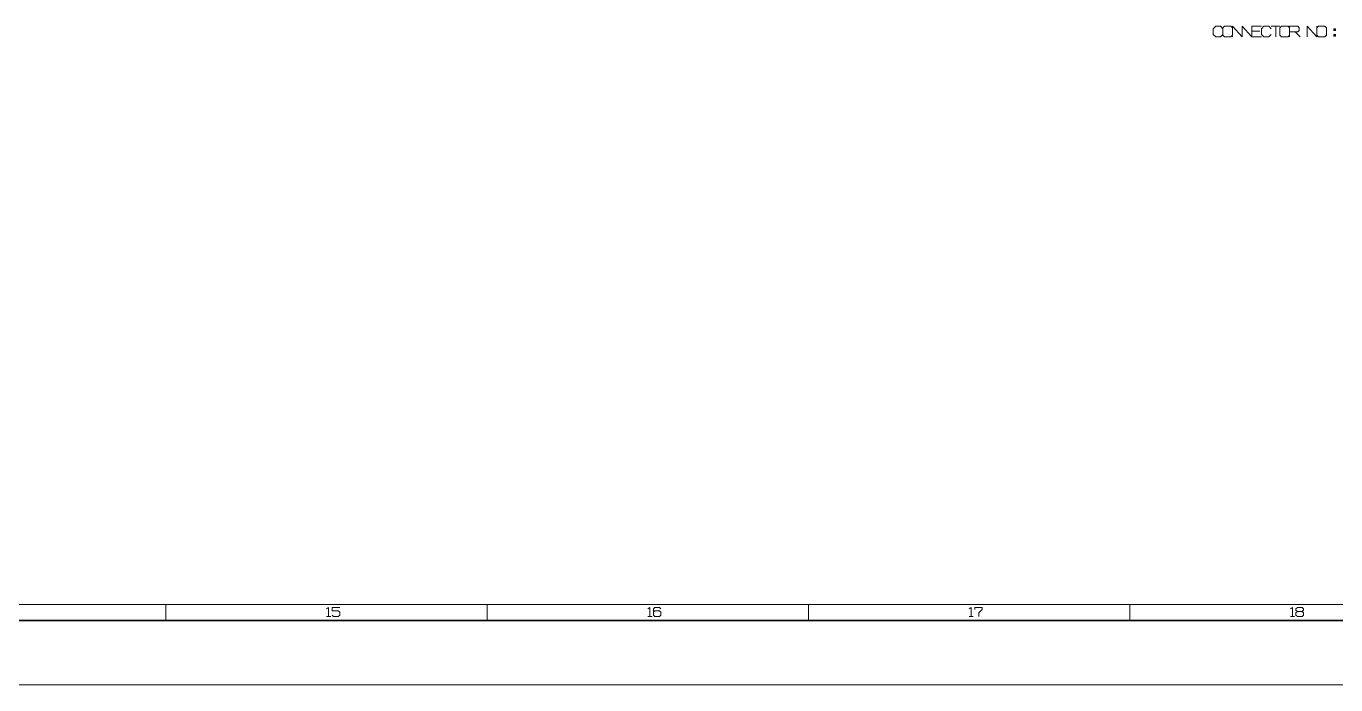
# Model space of a CAD drawing. Header units: millimetres. Extents: x 0 to 174, y 0 to 33.
# Drawn here: x 54.19 to 70.24, y 0 to 8.08 of the extents above; entities that cross this region are included whole.
import ezdxf

# ---------------------------------------------------------------- set-up
doc = ezdxf.new("R2010")
doc.units = ezdxf.units.MM
doc.layers.add('PDF_Geomertry', color=7, linetype='Continuous', true_color=0x405f80)

msp = doc.modelspace()

# ---------------------------------------------------------------- linework, layer by layer
at = {"layer": 'PDF_Geomertry', "color": 7, "lineweight": 13}
for points in [[(173.622, 33.111), (173.622, 0.001), (0, 0.001), (0, 33.111)], [(68.858, 8.048), (68.829, 8.078), (68.77, 8.078), (68.74, 8.048), (68.74, 7.979), (68.77, 7.95), (68.829, 7.95), (68.858, 7.979)], [(68.977, 7.95), (68.977, 8.078), (69.095, 7.95), (69.095, 8.078)], [(69.095, 7.95), (69.095, 8.078), (69.213, 7.95), (69.213, 8.078)], [(69.331, 8.078), (69.213, 8.078), (69.213, 7.95), (69.331, 7.95)], [(69.449, 8.048), (69.42, 8.078), (69.361, 8.078), (69.331, 8.048), (69.331, 7.979), (69.361, 7.95), (69.42, 7.95), (69.449, 7.979)], [(69.449, 8.078), (69.557, 8.078)], [(69.508, 8.078), (69.508, 7.95)], [(69.675, 7.95), (69.675, 8.078), (69.774, 8.078), (69.794, 8.058), (69.794, 8.028), (69.774, 8.009), (69.675, 8.009)], [(69.892, 7.95), (69.892, 8.078), (70.01, 7.95), (70.01, 8.078)], [(70.227, 8.048), (70.227, 8.028)], [(69.311, 8.018), (69.213, 8.018)], [(69.744, 8.009), (69.803, 7.95)], [(70.227, 7.979), (70.227, 7.959)], [(55.906, 0.985), (55.906, 0.788)], [(59.843, 0.985), (59.843, 0.788)], [(63.78, 0.985), (63.78, 0.788)], [(67.717, 0.985), (67.717, 0.788)], [(57.874, 0.933), (57.899, 0.95), (57.899, 0.84)], [(57.874, 0.84), (57.925, 0.84)], [(58.035, 0.95), (57.942, 0.95), (57.942, 0.908), (58.018, 0.908), (58.035, 0.891), (58.035, 0.857), (58.018, 0.84), (57.959, 0.84), (57.942, 0.857)], [(61.811, 0.933), (61.836, 0.95), (61.836, 0.84)], [(61.811, 0.84), (61.862, 0.84)], [(61.972, 0.933), (61.955, 0.95), (61.896, 0.95), (61.879, 0.933), (61.879, 0.857), (61.896, 0.84), (61.955, 0.84), (61.972, 0.857), (61.972, 0.891), (61.955, 0.908), (61.896, 0.908), (61.879, 0.891)], [(65.748, 0.933), (65.773, 0.95), (65.773, 0.84)], [(65.748, 0.84), (65.799, 0.84)], [(65.816, 0.925), (65.816, 0.95), (65.909, 0.95), (65.909, 0.925), (65.867, 0.883), (65.867, 0.84)], [(69.685, 0.933), (69.71, 0.95), (69.71, 0.84)], [(69.685, 0.84), (69.736, 0.84)], [(69.77, 0.899), (69.753, 0.883), (69.753, 0.857), (69.77, 0.84), (69.829, 0.84), (69.846, 0.857), (69.846, 0.883), (69.829, 0.899)]]:
    msp.add_lwpolyline(points, dxfattribs=at)
at = {"layer": 'PDF_Geomertry', "color": 7, "lineweight": 35}
msp.add_lwpolyline([(0.787, 0.788), (0.787, 32.324), (172.835, 32.324), (172.835, 0.788)], close=True, dxfattribs=at)
at = {"layer": 'PDF_Geomertry', "color": 7, "lineweight": 13}
for points in [[(0.984, 0.985), (0.984, 32.127), (172.638, 32.127), (172.638, 0.985)], [(68.878, 8.078), (68.957, 8.078), (68.977, 8.058), (68.977, 7.969), (68.957, 7.95), (68.878, 7.95), (68.858, 7.969), (68.858, 8.058), (68.878, 8.078)], [(69.577, 8.078), (69.656, 8.078), (69.675, 8.058), (69.675, 7.969), (69.656, 7.95), (69.577, 7.95), (69.557, 7.969), (69.557, 8.058), (69.577, 8.078)], [(70.03, 8.078), (70.108, 8.078), (70.128, 8.058), (70.128, 7.969), (70.108, 7.95), (70.03, 7.95), (70.01, 7.969), (70.01, 8.058), (70.03, 8.078)], [(70.217, 8.048), (70.237, 8.048), (70.237, 8.028), (70.217, 8.028), (70.217, 8.048)], [(70.217, 7.979), (70.237, 7.979), (70.237, 7.959), (70.217, 7.959), (70.217, 7.979)], [(69.77, 0.95), (69.829, 0.95), (69.846, 0.933), (69.846, 0.916), (69.829, 0.899), (69.77, 0.899), (69.753, 0.916), (69.753, 0.933), (69.77, 0.95)]]:
    msp.add_lwpolyline(points, close=True, dxfattribs=at)

doc.saveas('drawing.dxf')
